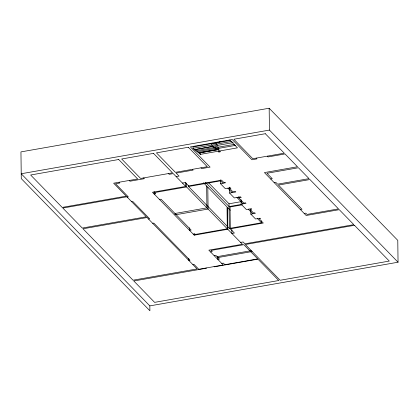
<?xml version="1.0" encoding="UTF-8"?>
<svg xmlns="http://www.w3.org/2000/svg" width="419" height="419" viewBox="0 0 419 419"><rect width="100%" height="100%" fill="white"/><g stroke="black" fill="none" stroke-linecap="round" stroke-linejoin="round"><path stroke-width="0.63" d="M398.05 262.215L397.783 240.37L269.166 108.233L20.95 151.898L21.275 178.63L149.897 310.767L149.834 305.886L21.217 173.749L269.433 130.084L398.05 262.215L149.834 305.886M217.833 142.251L216.555 142.476L216.639 149.216L198.056 152.485L197.181 151.584M219.116 142.02L220.399 141.795M226.166 140.784L227.444 140.559M228.727 140.334L230.01 140.108M231.953 141.397L216.576 144.099L217.786 145.346L217.838 149.761L199.261 153.029L198.449 152.202M193.039 148.326L211.621 145.053L212.957 146.43L194.379 149.698L193.039 148.326L193.023 146.928L230.183 140.391L237.442 147.849L200.282 154.386L198.454 152.511M217.786 145.346L233.163 142.638M194.379 149.698L212.318 146.388M214.099 143.335L214.151 147.504L195.568 150.772L194.374 149.546M234.467 144.351L217.807 147.284L218.828 148.326L218.859 151.118M215.261 142.963L215.329 148.331L196.747 151.599L195.956 150.788M218.828 148.326L235.483 145.398M200.9 152.568L218.838 149.41L217.822 148.368M176.153 176.614L179.054 176.1L176.132 173.099L193.112 170.109L192.368 169.349M182.443 183.072L185.345 182.564L188.613 185.921L221.531 180.133L223.819 182.48L225.003 182.275L225.495 182.778L220.431 183.663L220.384 179.793M185.664 182.574L185.711 186.434L152.479 192.279L194.238 235.179L227.81 229.272L242.397 244.261L208.83 250.169L223.243 264.976L198.784 269.276L194.06 264.426L192.897 264.63M127.177 197.108L128.334 196.904L115.539 183.758L119.761 183.014L119.017 182.255M188.508 185.214L188.524 186.502L220.708 180.84L223.013 183.213M193.217 234.132L194.804 233.854L195.354 234.42L227.297 228.8L186.555 186.942L154.611 192.562L155.758 193.74L154.176 194.018L154.145 191.446M131.697 201.754L132.86 201.549L149.683 218.838L148.525 219.037M270.674 179.007L272.271 178.724L266.966 173.277L298.438 167.741L309.044 178.635L277.572 184.171L275.749 182.296L274.146 182.579M159.487 199.475L161.069 199.198L191.137 230.083L189.55 230.366L189.519 227.763M229.68 187.241L229.696 188.524L230.885 188.314L230.33 187.743L225.27 188.634L220.431 183.663M229.512 187.188L229.581 193.065L235.829 191.965L235.185 191.305L232.812 191.719L229.696 188.524M238.83 196.652L238.846 197.92L241.218 197.506L240.569 196.836L234.326 197.936L229.581 193.065M208.175 182.359L229.031 203.786L241.26 201.633M241.066 199.633L241.119 204.158L246.021 203.294L245.539 202.796L243.879 203.089L238.846 197.92M241.936 204.31L229.067 206.572L205.488 182.354M242.093 204.86L230.041 206.981L230.309 228.832L234.394 233.032L231.896 233.472L231.848 229.659M152.663 223.296L153.825 223.091L190.011 260.267L188.854 260.471L188.828 258.518M250.766 209.699L250.819 214.119L255.328 213.329L254.783 212.773L253.521 212.993L250.043 209.421L251.704 209.128L251.269 208.683L246.367 209.547L241.119 204.158M300.397 209.547L301.999 209.264L278.441 185.067L309.913 179.531L338.484 208.887L307.017 214.423L305.791 213.161L304.189 213.444M188.524 186.502L229.334 228.423L261.514 222.761L261.493 220.834M230.309 228.832L263.289 223.028L259.272 218.907L260.539 218.681L260.068 218.199L255.559 218.99L250.819 214.119M240.585 242.402L243.088 241.962L244.9 243.821L353.84 224.657L339.249 209.668L306.179 215.486L264.42 172.586L297.49 166.767L285.009 153.946L268.024 156.931L267.28 156.172M210.574 251.96L212.234 251.667L211.04 250.442L243.853 244.67L257.716 258.911L224.903 264.682L223.39 263.127L221.73 263.42M214.146 255.632L215.806 255.339L219.441 259.068L217.78 259.361L217.749 256.784M217.105 256.674L251.311 250.656M217.953 257.549L252.159 251.531M256.213 158.115L256.952 158.88L251.939 159.759L232.246 139.532L190.388 146.896L210.081 167.123L201.728 168.595L200.989 167.83M216.628 148.52L217.838 149.761M215.324 147.865L216.639 149.216M214.146 147.116L215.329 148.331M212.957 146.278L214.151 147.504M227.852 188.178L232.163 192.609M236.903 197.48L243.067 203.812M248.315 209.207L252.767 213.779M257.507 218.65L261.514 222.761M230.277 210.233L227.543 207.421L227.81 229.272M203.487 182.763L227.03 206.949L227.297 228.8M185.711 186.434L173.23 173.607L169.208 174.314L168.469 173.555M143.644 177.923L144.382 178.683L129.958 181.218L129.22 180.458M214.078 266.589L214.308 266.83L257.952 259.152L278.75 280.521L154.606 302.361L133.802 280.992L206.326 268.233L206.09 267.992M269.166 108.233L269.433 130.084M229.031 203.786L229.334 228.423M212.92 143.062L212.957 146.43M211.6 143.659L211.621 145.053M207.814 187.204L208.081 209.055L176.137 214.675L174.995 214.418L174.985 213.491L206.928 207.871L206.661 186.02M200.261 152.684L200.282 154.386M199.261 153.029L199.261 153.338M194.222 233.891L194.238 235.179M186.507 183.087L186.555 186.942M118.708 159.503L30.634 175.001L62.185 207.415L126.239 196.144L113.638 183.197L137.657 178.976L118.708 159.503M153.537 153.375L121.667 158.984L140.616 178.452L172.487 172.848L153.537 153.375M188.335 147.258L156.439 152.867L175.388 172.335L207.285 166.725L188.335 147.258M265.316 133.713L233.844 139.249L252.798 158.717L284.265 153.181L265.316 133.713M126.863 196.783L62.808 208.054L82.281 228.062L146.336 216.791L126.863 196.783M147.048 217.524L82.993 228.79L133.032 280.196L197.087 268.93L147.048 217.524M354.469 225.302L245.325 244.502L280.143 280.274L389.288 261.074L354.469 225.302M218.676 151.903A1.021 0.424 -0.7 0 0 220.347 151.636A1.021 0.424 -0.7 0 0 218.996 151.175A1.021 0.424 -0.7 0 0 218.676 151.903"/></g></svg>
